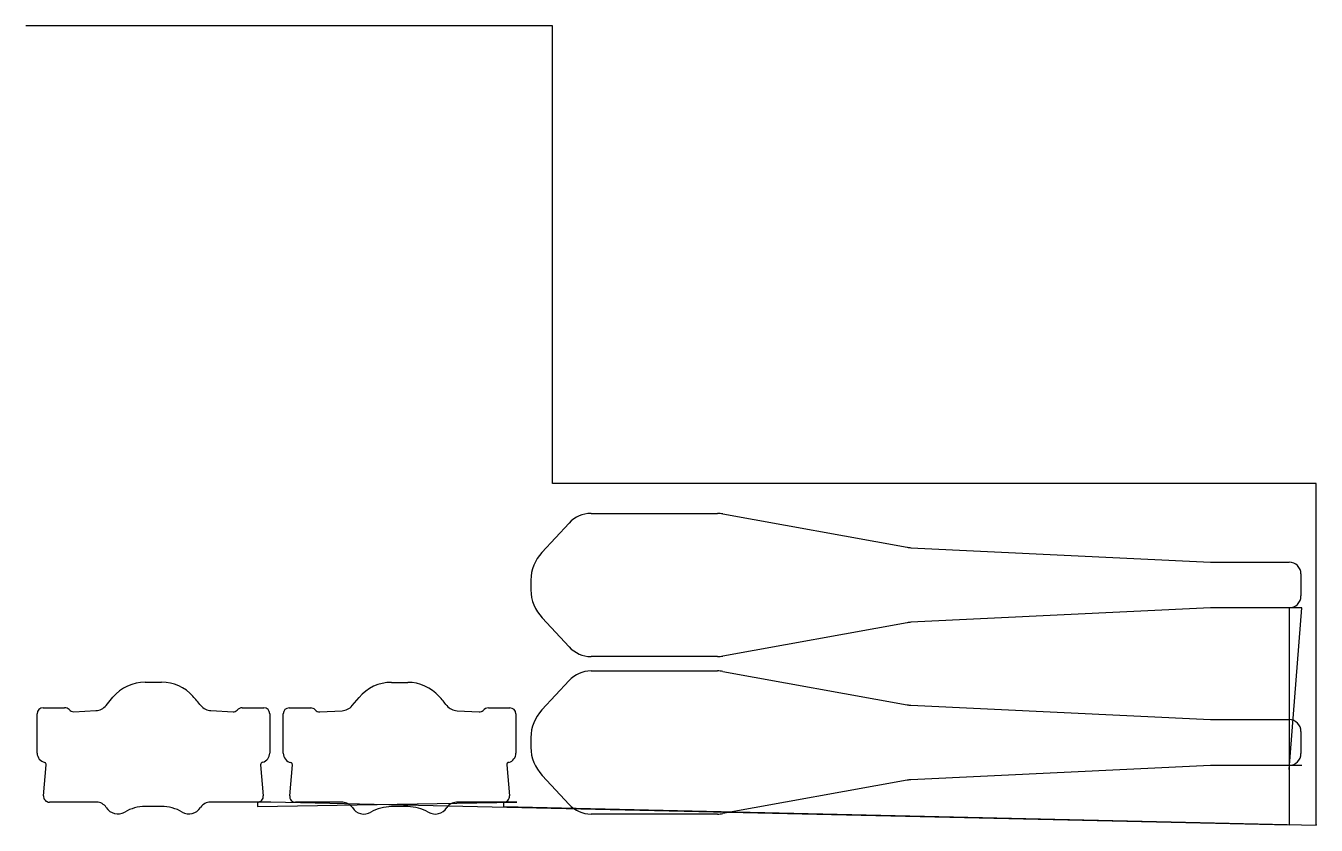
# Model space of a CAD drawing. Header units: metres. Extents: x 0 to 2174, y 0 to 1346.
import ezdxf

# ---------------------------------------------------------------- set-up
doc = ezdxf.new("R2010")
doc.units = ezdxf.units.M

msp = doc.modelspace()

# ---------------------------------------------------------------- linework, layer by layer
at = {"layer": 'TOOL_0'}
for p, q in [((0.999, 1346.242), (-0.001, 1346.242)), ((887.487, 1346.242), (0.999, 1346.242)), ((887.487, 575.708), (887.487, 1346.242)), ((2173.916, 575.708), (887.487, 575.708)), ((2173.916, 1), (2173.916, 575.708)), ((952.327, 525.036), (1165.287, 525.036)), ((1174.275, 524.23), (1484.635, 468.085)), ((869.413, 459.323), (915.274, 508.848)), ((1491.071, 467.351), (1996.097, 443.093)), ((1998.472, 443.036), (2128.272, 443.036)), ((2148.272, 423.036), (2148.272, 386.036)), ((915.274, 300.224), (870.044, 349.068)), ((1996.098, 365.979), (1491.072, 341.721)), ((2128.273, 366.036), (1998.473, 366.036)), ((2128.272, 366.036), (2128.272, 358.916)), ((2128.272, 358.916), (2128.272, 0)), ((2128.273, 93.631), (2149.695, 366.036)), ((2149.695, 366.036), (2128.273, 366.036)), ((1484.635, 340.987), (1174.275, 284.842)), ((1165.287, 284.036), (952.327, 284.036)), ((201.248, 240.786), (228.749, 240.786)), ((615.919, 240.536), (643.42, 240.536)), ((869.414, 194.038), (915.275, 243.563)), ((952.328, 259.751), (1165.288, 259.751)), ((1174.276, 258.945), (1484.636, 202.8)), ((28.998, 197.786), (65.335, 197.786)), ((135.21, 201.541), (146.859, 215.424)), ((364.66, 197.786), (400.999, 197.786)), ((443.669, 197.536), (480.006, 197.536)), ((549.881, 201.291), (561.53, 215.174)), ((779.331, 197.536), (815.67, 197.536)), ((1491.072, 202.066), (1996.098, 177.808)), ((18.998, 121.523), (18.998, 187.786)), ((80.784, 191.046), (118.081, 193.001)), ((311.916, 193.001), (349.213, 191.046)), ((410.999, 187.786), (410.999, 121.523)), ((433.669, 121.273), (433.669, 187.536)), ((495.455, 190.796), (532.752, 192.751)), ((726.587, 192.751), (763.884, 190.796)), ((825.67, 187.536), (825.67, 121.273)), ((1998.473, 177.751), (2128.273, 177.751)), ((2148.273, 157.751), (2148.273, 120.751)), ((29.858, 49.658), (34.411, 101.694)), ((395.587, 101.684), (400.139, 49.658)), ((444.529, 49.408), (449.082, 101.444)), ((810.258, 101.434), (814.81, 49.408)), ((1996.099, 100.694), (1491.073, 76.436)), ((2128.274, 100.751), (1998.474, 100.751)), ((2128.273, 100.751), (2128.273, 93.631)), ((2149.696, 100.751), (2128.274, 100.751)), ((915.275, 34.939), (870.045, 83.783)), ((1484.636, 75.702), (1174.276, 19.557)), ((119.349, 38.786), (39.82, 38.786)), ((228.748, 31.464), (201.248, 31.464)), ((390.176, 38.786), (310.647, 38.786)), ((412.661, 38.786), (390.176, 38.786)), ((390.177, 38.786), (390.177, 31.707)), ((390.177, 31.707), (827.332, 38.536)), ((2128.272, 0), (412.661, 38.786)), ((534.02, 38.536), (454.491, 38.536)), ((643.419, 31.214), (615.919, 31.214)), ((804.847, 38.536), (725.318, 38.536)), ((827.332, 38.536), (804.847, 38.536)), ((804.848, 38.536), (804.848, 31.457)), ((804.848, 31.457), (2173.916, 0)), ((1165.288, 18.751), (952.328, 18.751)), ((2173.916, 0), (2173.916, 1)), ((2173.916, 1), (2173.916, 0)), ((2173.916, 0), (2173.916, 1)), ((2173.916, 0), (2173.916, 0))]:
    msp.add_line(p, q, dxfattribs=at)
for centre, radius, start, end in [((952.467, 474.217), 50.82, 90.157842, 137.042905), ((1164.7, 468.003), 57.036, 80.335703, 89.410316), ((920.775, 411.762), 70, 137.200441, 179.111067), ((1493.447, 516.794), 49.5, 259.745469, 267.248749), ((1998.472, 492.536), 49.5, 267.249905, 270), ((2128.272, 423.036), 20, 0, 90), ((1387.722, 404.536), 537.003, 179.113113, 180.886567), ((921.076, 397.424), 70.303, 180.97558, 223.457696), ((2128.272, 386.036), 20, 270, 0), ((1998.473, 316.536), 49.5, 90, 92.750095), ((1493.447, 292.278), 49.5, 92.750095, 100.254531), ((952.467, 334.856), 50.82, 222.957921, 269.842161), ((1164.7, 341.069), 57.036, 270.589684, 279.664297), ((201.248, 169.786), 71, 90, 139.99987), ((228.655, 169.576), 71.21, 41.992894, 89.924367), ((615.919, 169.536), 71, 90, 139.99987), ((643.326, 169.326), 71.21, 41.992894, 89.924367), ((952.468, 208.932), 50.82, 90.157842, 137.042905), ((1164.701, 202.718), 57.036, 80.335703, 89.410316), ((28.998, 187.786), 10, 90, 180), ((65.231, 186.538), 11.248, 46.476925, 89.470253), ((116.776, 217.065), 24.099, 273.104132, 319.897944), ((-178.708, -183.934), 610.564, 39.149233, 41.072929), ((313.221, 217.065), 24.1, 220.102056, 266.895868), ((364.827, 186.292), 11.495, 90.83241, 141.172827), ((400.999, 187.786), 10, 0, 90), ((443.669, 187.536), 10, 90, 180), ((479.902, 186.288), 11.248, 46.476925, 89.470253), ((531.447, 216.815), 24.099, 273.104132, 319.897944), ((235.963, -184.184), 610.564, 39.149233, 41.072929), ((727.892, 216.815), 24.1, 220.102056, 266.895868), ((779.498, 186.042), 11.495, 90.83241, 141.172827), ((815.67, 187.536), 10, 0, 90), ((1493.448, 251.509), 49.5, 259.745469, 267.248749), ((80.408, 200.418), 9.38, 217.60658, 272.297446), ((349.644, 200.141), 9.105, 267.286859, 313.157554), ((495.079, 200.168), 9.38, 217.60658, 272.297446), ((764.315, 199.891), 9.105, 267.286859, 313.157554), ((920.776, 146.477), 70, 137.200441, 179.111067), ((1998.473, 227.251), 49.5, 267.249905, 270), ((2128.273, 157.751), 20, 0, 90), ((1387.723, 139.251), 537.003, 179.113113, 180.886567), ((921.077, 132.139), 70.303, 180.97558, 223.457696), ((35.185, 121.594), 16.186, 180.251311, 258.57969), ((394.962, 121.551), 16.037, 284.908863, 359.899964), ((449.856, 121.344), 16.186, 180.251311, 258.57969), ((809.633, 121.301), 16.037, 284.908863, 359.899964), ((2128.273, 120.751), 20, 270, 0), ((30.39, 102.02), 4.034, 355.364919, 66.790221), ((399.697, 101.979), 4.12, 98.499824, 184.10543), ((445.061, 101.77), 4.034, 355.364919, 66.790221), ((814.368, 101.729), 4.12, 98.499824, 184.10543), ((1998.474, 51.251), 49.5, 90, 92.750095), ((1493.448, 26.993), 49.5, 92.750095, 100.254531), ((39.82, 48.786), 10, 174.9975, 270), ((390.177, 48.786), 10, 270, 5.0025), ((454.491, 48.536), 10, 174.9975, 270), ((804.848, 48.536), 10, 270, 5.0025), ((119.349, 19.786), 19, 31.920037, 90), ((155.007, 42.026), 23.024, 211.978215, 300.120837), ((201.248, -37.536), 69, 90, 120.17963), ((228.748, -37.536), 69, 59.82037, 90), ((274.99, 42.025), 23.024, 239.875762, 328.022578), ((310.647, 19.786), 19, 90, 148.079963), ((534.02, 19.536), 19, 31.920037, 90), ((569.678, 41.776), 23.024, 211.978215, 300.120837), ((615.919, -37.786), 69, 90, 120.17963), ((643.419, -37.786), 69, 59.82037, 90), ((689.661, 41.775), 23.024, 239.875762, 328.022578), ((725.318, 19.536), 19, 90, 148.079963), ((952.468, 69.571), 50.82, 222.957921, 269.842161), ((1164.701, 75.784), 57.036, 270.589684, 279.664297)]:
    msp.add_arc(centre, radius, start, end, dxfattribs=at)

doc.saveas('drawing.dxf')
